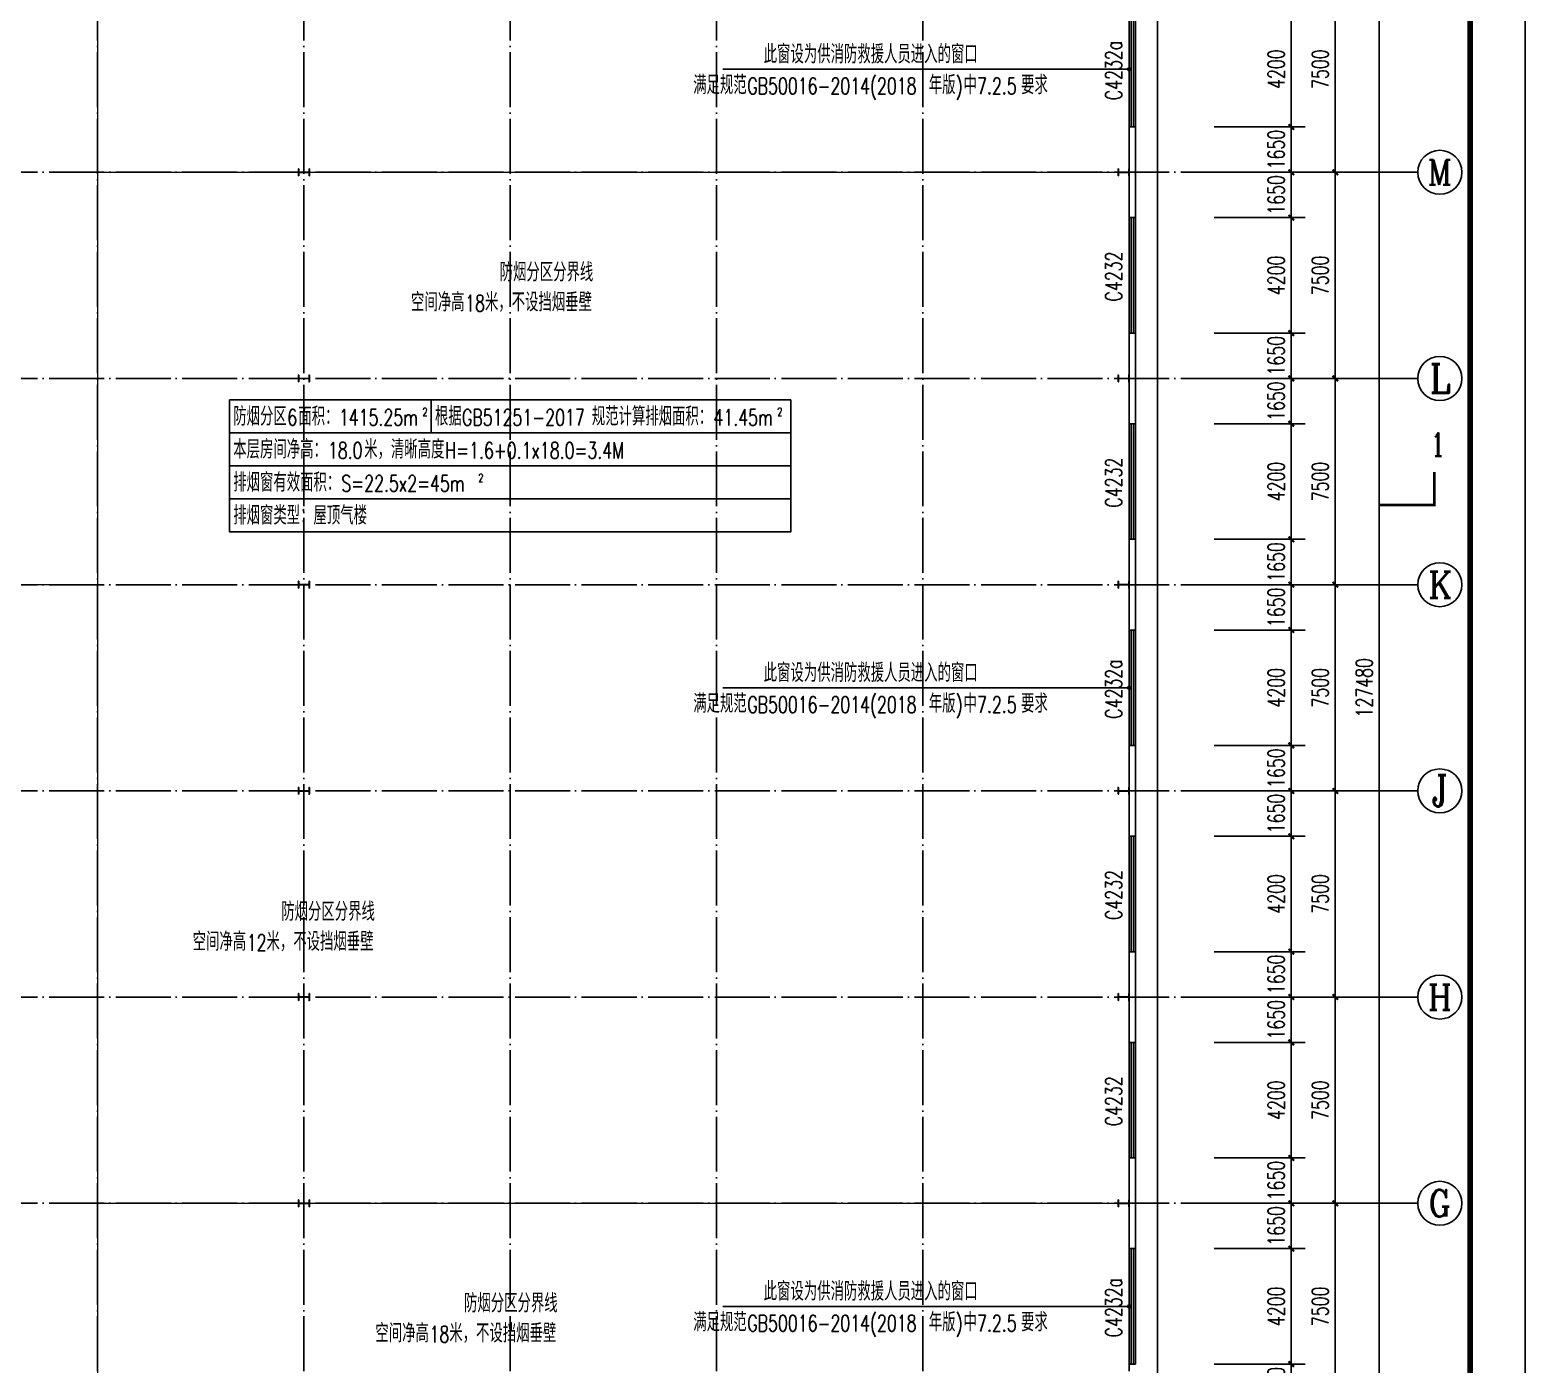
# Model space of a CAD drawing. Extents: x 14095202 to 14511487, y -1430609 to -90420.
# Drawn here: x 14452127 to 14506487, y -296320 to -247791 of the extents above; entities that cross this region are included whole.
import ezdxf
from ezdxf.enums import TextEntityAlignment as Align

# ---------------------------------------------------------------- set-up
doc = ezdxf.new("R2010")
doc.units = 0
doc.header["$LTSCALE"] = 1000
doc.header["$MEASUREMENT"] = 0
doc.linetypes.add('DASH', pattern=[0.35, 0.25, -0.1])
doc.linetypes.add('DOTE', pattern=[2.42, 2, -0.2, 0.02, -0.2])
for name, color, linetype in [('AXIS', 3, 'Continuous'), ('AXIS_TEXT', 7, 'Continuous'), ('COLUMN', 2, 'Continuous'), ('DIM_LEAD', 3, 'Continuous'), ('DIM_SYMB', 3, 'Continuous'), ('DOTE', 1, 'DOTE'), ('PUB_DIM', 3, 'Continuous'), ('PUB_TEXT', 7, 'Continuous'), ('TK', 4, 'Continuous'), ('WALL-PARAPET', 6, 'Continuous'), ('WINDOW', 4, 'Continuous'), ('WINDOW_TEXT', 7, 'Continuous')]:
    doc.layers.add(name, color=color, linetype=linetype)
doc.styles.add('_TCH_AXIS', font='COMPLEX', dxfattribs={"bigfont": 'GBCBIG'})
doc.styles.add('_TCH_DIM', font='SIMPLEX', dxfattribs={"bigfont": 'GBCBIG'})
doc.styles.add('_TCH_DIM_T3', font='SIMPLEX', dxfattribs={"width": 0.705882, "bigfont": 'GBCBIG'})
doc.styles.add('_TCH_LABEL', font='COMPLEX', dxfattribs={"bigfont": 'GBCBIG'})
doc.styles.add('_TCH_WINDOW', font='SIMPLEX', dxfattribs={"height": 3.5, "bigfont": 'GBCBIG'})
doc.styles.add('COMPLEX', font='COMPLEX')
doc.dimstyles.new('_TCH_ARCH&&200', dxfattribs={"dimtxt": 595, "dimasz": 200, "dimexe": 500, "dimexo": 600, "dimgap": 252.5, "dimtad": 1, "dimdec": 0, "dimzin": 0, "dimdsep": 46, "dimtxsty": '_TCH_DIM_T3', "dimblk": 'ARCHTICK', "dimcen": 0.09, "dimclrt": 7, "dimazin": 2, "dimtfac": 1, "dimtdec": 0, "dimtix": 1, "dimtmove": 2, "dimatfit": 3, "dimfxl": 0, "dimtolj": 1, "dimtzin": 0, "dimarcsym": 0})

# ---------------------------------------------------------------- blocks, each defined once
blk = doc.blocks.new('A$C797E1D2B')
at = {"layer": 'COLUMN'}
h = blk.add_hatch(color=256, dxfattribs=at)
h.paths.add_polyline_path([(125, 400), (250, 400), (250, 388), (130, 388), (130, 200), (125, 200)])
h.paths.add_polyline_path([(0, 400), (125, 400), (125, 200), (120, 200), (120, 388), (0, 388)])
h.paths.add_polyline_path([(0, 12), (120, 12), (120, 200), (125, 200), (125, 0), (0, 0)])
h.paths.add_polyline_path([(125, 200), (130, 200), (130, 12), (250, 12), (250, 0), (125, 0)])
blk.add_lwpolyline([(250, 0), (250, 12), (130, 12), (130, 388), (250, 388), (250, 400), (0, 400), (0, 388), (120, 388), (120, 12), (0, 12), (0, 0)], close=True, dxfattribs=at)
blk = doc.blocks.new('GeYuanFrame_78234766', base_point=(20.09, 4.53))
at = {"layer": 'TK'}
blk.add_lwpolyline([(20.09, 4.53), (20.09, 598.53), (1071.09, 598.53), (1071.09, 4.53)], close=True, dxfattribs=at)
at = {"layer": 'TK', "const_width": 1}
blk.add_lwpolyline([(45.09, 588.53), (1061.09, 588.53), (1061.09, 14.53), (45.09, 14.53)], close=True, dxfattribs=at)
blk = doc.blocks.new('_AXISO')
blk.add_circle((0, 0), 0.5)
at = {"layer": 'AXIS_TEXT', "style": 'COMPLEX', "width": 1.041667}
blk.add_attdef('A', text='', height=0.56, dxfattribs=at).set_placement((-0.25, -0.28), (0.25, -0.28), align=Align.FIT)
blk = doc.blocks.new('_ArchTick')
at = {"color": 0, "linetype": 'ByBlock', "const_width": 0.4}
blk.add_lwpolyline([(-0.5, -0.5), (0.5, 0.5)], dxfattribs=at)
blk = doc.blocks.new('*D115')
at = {"layer": 'AXIS', "color": 0, "lineweight": -2}
for p, q in [((14495187, -207980), (14501687, -207980)), ((14501187, -335460), (14501187, -207980)), ((14495187, -335460), (14501687, -335460))]:
    blk.add_line(p, q, dxfattribs=at)
at = {"layer": 'Defpoints', "color": 0}
for p in [(14494587, -207980), (14501187, -207980), (14494587, -335460)]:
    blk.add_point(p, dxfattribs=at)
at = {"layer": 'AXIS', "color": 0, "lineweight": -2, "xscale": 200, "yscale": 200, "zscale": 200}
for p, rotation in [((14501187, -207980), 90), ((14501187, -335460), 270)]:
    blk.add_blockref('_ArchTick', p, dxfattribs=dict(at, rotation=rotation))
at = {"layer": 'AXIS', "color": 7, "insert": (14500637, -271720), "char_height": 595, "attachment_point": 5, "rotation": 90, "style": '_TCH_DIM_T3'}
blk.add_mtext('\\A1;127480', dxfattribs=at)
blk = doc.blocks.new('*D122')
at = {"layer": 'AXIS', "color": 0, "lineweight": -2}
for p, q in [((14495187, -290470), (14500087, -290470)), ((14499587, -297970), (14499587, -290470)), ((14495187, -297970), (14500087, -297970))]:
    blk.add_line(p, q, dxfattribs=at)
at = {"layer": 'Defpoints', "color": 0}
for p in [(14494587, -290470), (14499587, -290470), (14494587, -297970)]:
    blk.add_point(p, dxfattribs=at)
at = {"layer": 'AXIS', "color": 0, "lineweight": -2, "xscale": 200, "yscale": 200, "zscale": 200}
for p, rotation in [((14499587, -290470), 90), ((14499587, -297970), 270)]:
    blk.add_blockref('_ArchTick', p, dxfattribs=dict(at, rotation=rotation))
at = {"layer": 'AXIS', "color": 7, "insert": (14499037, -294220), "char_height": 595, "attachment_point": 5, "rotation": 90, "style": '_TCH_DIM_T3'}
blk.add_mtext('\\A1;7500', dxfattribs=at)
blk = doc.blocks.new('*D123')
at = {"layer": 'AXIS', "color": 0, "lineweight": -2}
for p, q in [((14495187, -282970), (14500087, -282970)), ((14499587, -290470), (14499587, -282970)), ((14495187, -290470), (14500087, -290470))]:
    blk.add_line(p, q, dxfattribs=at)
at = {"layer": 'Defpoints', "color": 0}
for p in [(14494587, -282970), (14499587, -282970), (14494587, -290470)]:
    blk.add_point(p, dxfattribs=at)
at = {"layer": 'AXIS', "color": 0, "lineweight": -2, "xscale": 200, "yscale": 200, "zscale": 200}
for p, rotation in [((14499587, -282970), 90), ((14499587, -290470), 270)]:
    blk.add_blockref('_ArchTick', p, dxfattribs=dict(at, rotation=rotation))
at = {"layer": 'AXIS', "color": 7, "insert": (14499037, -286720), "char_height": 595, "attachment_point": 5, "rotation": 90, "style": '_TCH_DIM_T3'}
blk.add_mtext('\\A1;7500', dxfattribs=at)
blk = doc.blocks.new('*D124')
at = {"layer": 'AXIS', "color": 0, "lineweight": -2}
for p, q in [((14495187, -275470), (14500087, -275470)), ((14499587, -282970), (14499587, -275470)), ((14495187, -282970), (14500087, -282970))]:
    blk.add_line(p, q, dxfattribs=at)
at = {"layer": 'Defpoints', "color": 0}
for p in [(14494587, -275470), (14499587, -275470), (14494587, -282970)]:
    blk.add_point(p, dxfattribs=at)
at = {"layer": 'AXIS', "color": 0, "lineweight": -2, "xscale": 200, "yscale": 200, "zscale": 200}
for p, rotation in [((14499587, -275470), 90), ((14499587, -282970), 270)]:
    blk.add_blockref('_ArchTick', p, dxfattribs=dict(at, rotation=rotation))
at = {"layer": 'AXIS', "color": 7, "insert": (14499037, -279220), "char_height": 595, "attachment_point": 5, "rotation": 90, "style": '_TCH_DIM_T3'}
blk.add_mtext('\\A1;7500', dxfattribs=at)
blk = doc.blocks.new('*D125')
at = {"layer": 'AXIS', "color": 0, "lineweight": -2}
for p, q in [((14495187, -267970), (14500087, -267970)), ((14499587, -275470), (14499587, -267970)), ((14495187, -275470), (14500087, -275470))]:
    blk.add_line(p, q, dxfattribs=at)
at = {"layer": 'Defpoints', "color": 0}
for p in [(14494587, -267970), (14499587, -267970), (14494587, -275470)]:
    blk.add_point(p, dxfattribs=at)
at = {"layer": 'AXIS', "color": 0, "lineweight": -2, "xscale": 200, "yscale": 200, "zscale": 200}
for p, rotation in [((14499587, -267970), 90), ((14499587, -275470), 270)]:
    blk.add_blockref('_ArchTick', p, dxfattribs=dict(at, rotation=rotation))
at = {"layer": 'AXIS', "color": 7, "insert": (14499037, -271720), "char_height": 595, "attachment_point": 5, "rotation": 90, "style": '_TCH_DIM_T3'}
blk.add_mtext('\\A1;7500', dxfattribs=at)
blk = doc.blocks.new('*D126')
at = {"layer": 'AXIS', "color": 0, "lineweight": -2}
for p, q in [((14495187, -260470), (14500087, -260470)), ((14499587, -267970), (14499587, -260470)), ((14495187, -267970), (14500087, -267970))]:
    blk.add_line(p, q, dxfattribs=at)
at = {"layer": 'Defpoints', "color": 0}
for p in [(14494587, -260470), (14499587, -260470), (14494587, -267970)]:
    blk.add_point(p, dxfattribs=at)
at = {"layer": 'AXIS', "color": 0, "lineweight": -2, "xscale": 200, "yscale": 200, "zscale": 200}
for p, rotation in [((14499587, -260470), 90), ((14499587, -267970), 270)]:
    blk.add_blockref('_ArchTick', p, dxfattribs=dict(at, rotation=rotation))
at = {"layer": 'AXIS', "color": 7, "insert": (14499037, -264220), "char_height": 595, "attachment_point": 5, "rotation": 90, "style": '_TCH_DIM_T3'}
blk.add_mtext('\\A1;7500', dxfattribs=at)
blk = doc.blocks.new('*D127')
at = {"layer": 'AXIS', "color": 0, "lineweight": -2}
for p, q in [((14495187, -252970), (14500087, -252970)), ((14499587, -260470), (14499587, -252970)), ((14495187, -260470), (14500087, -260470))]:
    blk.add_line(p, q, dxfattribs=at)
at = {"layer": 'Defpoints', "color": 0}
for p in [(14494587, -252970), (14499587, -252970), (14494587, -260470)]:
    blk.add_point(p, dxfattribs=at)
at = {"layer": 'AXIS', "color": 0, "lineweight": -2, "xscale": 200, "yscale": 200, "zscale": 200}
for p, rotation in [((14499587, -252970), 90), ((14499587, -260470), 270)]:
    blk.add_blockref('_ArchTick', p, dxfattribs=dict(at, rotation=rotation))
at = {"layer": 'AXIS', "color": 7, "insert": (14499037, -256720), "char_height": 595, "attachment_point": 5, "rotation": 90, "style": '_TCH_DIM_T3'}
blk.add_mtext('\\A1;7500', dxfattribs=at)
blk = doc.blocks.new('*D128')
at = {"layer": 'AXIS', "color": 0, "lineweight": -2}
for p, q in [((14495187, -245470), (14500087, -245470)), ((14499587, -252970), (14499587, -245470)), ((14495187, -252970), (14500087, -252970))]:
    blk.add_line(p, q, dxfattribs=at)
at = {"layer": 'Defpoints', "color": 0}
for p in [(14494587, -245470), (14499587, -245470), (14494587, -252970)]:
    blk.add_point(p, dxfattribs=at)
at = {"layer": 'AXIS', "color": 0, "lineweight": -2, "xscale": 200, "yscale": 200, "zscale": 200}
for p, rotation in [((14499587, -245470), 90), ((14499587, -252970), 270)]:
    blk.add_blockref('_ArchTick', p, dxfattribs=dict(at, rotation=rotation))
at = {"layer": 'AXIS', "color": 7, "insert": (14499037, -249220), "char_height": 595, "attachment_point": 5, "rotation": 90, "style": '_TCH_DIM_T3'}
blk.add_mtext('\\A1;7500', dxfattribs=at)
blk = doc.blocks.new('$TCHSYS$WIN2D')
for p, q in [((-0.5, 0.5), (0.5, 0.5)), ((-0.5, 0.5), (-0.5, -0.5)), ((0.5, 0.5), (0.5, -0.5)), ((0.5, 0.167), (-0.5, 0.167)), ((0.5, -0.167), (-0.5, -0.167)), ((-0.5, -0.5), (0.5, -0.5))]:
    blk.add_line(p, q)
blk = doc.blocks.new('*D347')
at = {"layer": 'Defpoints', "color": 0}
for p in [(14494587, -296320), (14497987, -296320), (14494587, -297970)]:
    blk.add_point(p, dxfattribs=at)
at = {"layer": 'PUB_DIM', "color": 0, "lineweight": -2}
for p, q in [((14497987, -296320), (14497987, -296120)), ((14495187, -296320), (14498487, -296320)), ((14497987, -297970), (14497987, -296320)), ((14495187, -297970), (14498487, -297970)), ((14497987, -297970), (14497987, -298170))]:
    blk.add_line(p, q, dxfattribs=at)
at = {"layer": 'PUB_DIM', "color": 0, "lineweight": -2, "xscale": 200, "yscale": 200, "zscale": 200}
for p, rotation in [((14497987, -296320), 270), ((14497987, -297970), 90)]:
    blk.add_blockref('_ArchTick', p, dxfattribs=dict(at, rotation=rotation))
at = {"layer": 'PUB_DIM', "color": 7, "insert": (14497437, -297145), "char_height": 595, "attachment_point": 5, "rotation": 90, "style": '_TCH_DIM_T3'}
blk.add_mtext('\\A1;1650', dxfattribs=at)
blk = doc.blocks.new('*D348')
at = {"layer": 'Defpoints', "color": 0}
for p in [(14494587, -292120), (14497987, -292120), (14494587, -296320)]:
    blk.add_point(p, dxfattribs=at)
at = {"layer": 'PUB_DIM', "color": 0, "lineweight": -2}
for p, q in [((14495187, -292120), (14498487, -292120)), ((14497987, -296320), (14497987, -292120)), ((14495187, -296320), (14498487, -296320))]:
    blk.add_line(p, q, dxfattribs=at)
at = {"layer": 'PUB_DIM', "color": 0, "lineweight": -2, "xscale": 200, "yscale": 200, "zscale": 200}
for p, rotation in [((14497987, -292120), 90), ((14497987, -296320), 270)]:
    blk.add_blockref('_ArchTick', p, dxfattribs=dict(at, rotation=rotation))
at = {"layer": 'PUB_DIM', "color": 7, "insert": (14497437, -294220), "char_height": 595, "attachment_point": 5, "rotation": 90, "style": '_TCH_DIM_T3'}
blk.add_mtext('\\A1;4200', dxfattribs=at)
blk = doc.blocks.new('*D349')
at = {"layer": 'Defpoints', "color": 0}
for p in [(14494587, -290470), (14497987, -290470), (14494587, -292120)]:
    blk.add_point(p, dxfattribs=at)
at = {"layer": 'PUB_DIM', "color": 0, "lineweight": -2}
for p, q in [((14497987, -290470), (14497987, -290270)), ((14495187, -290470), (14498487, -290470)), ((14497987, -292120), (14497987, -290470)), ((14495187, -292120), (14498487, -292120)), ((14497987, -292120), (14497987, -292320))]:
    blk.add_line(p, q, dxfattribs=at)
at = {"layer": 'PUB_DIM', "color": 0, "lineweight": -2, "xscale": 200, "yscale": 200, "zscale": 200}
for p, rotation in [((14497987, -290470), 270), ((14497987, -292120), 90)]:
    blk.add_blockref('_ArchTick', p, dxfattribs=dict(at, rotation=rotation))
at = {"layer": 'PUB_DIM', "color": 7, "insert": (14497437, -291295), "char_height": 595, "attachment_point": 5, "rotation": 90, "style": '_TCH_DIM_T3'}
blk.add_mtext('\\A1;1650', dxfattribs=at)
blk = doc.blocks.new('*D350')
at = {"layer": 'Defpoints', "color": 0}
for p in [(14494587, -288820), (14497987, -288820), (14494587, -290470)]:
    blk.add_point(p, dxfattribs=at)
at = {"layer": 'PUB_DIM', "color": 0, "lineweight": -2}
for p, q in [((14497987, -288820), (14497987, -288620)), ((14495187, -288820), (14498487, -288820)), ((14497987, -290470), (14497987, -288820)), ((14495187, -290470), (14498487, -290470)), ((14497987, -290470), (14497987, -290670))]:
    blk.add_line(p, q, dxfattribs=at)
at = {"layer": 'PUB_DIM', "color": 0, "lineweight": -2, "xscale": 200, "yscale": 200, "zscale": 200}
for p, rotation in [((14497987, -288820), 270), ((14497987, -290470), 90)]:
    blk.add_blockref('_ArchTick', p, dxfattribs=dict(at, rotation=rotation))
at = {"layer": 'PUB_DIM', "color": 7, "insert": (14497437, -289645), "char_height": 595, "attachment_point": 5, "rotation": 90, "style": '_TCH_DIM_T3'}
blk.add_mtext('\\A1;1650', dxfattribs=at)
blk = doc.blocks.new('*D351')
at = {"layer": 'Defpoints', "color": 0}
for p in [(14494587, -284620), (14497987, -284620), (14494587, -288820)]:
    blk.add_point(p, dxfattribs=at)
at = {"layer": 'PUB_DIM', "color": 0, "lineweight": -2}
for p, q in [((14495187, -284620), (14498487, -284620)), ((14497987, -288820), (14497987, -284620)), ((14495187, -288820), (14498487, -288820))]:
    blk.add_line(p, q, dxfattribs=at)
at = {"layer": 'PUB_DIM', "color": 0, "lineweight": -2, "xscale": 200, "yscale": 200, "zscale": 200}
for p, rotation in [((14497987, -284620), 90), ((14497987, -288820), 270)]:
    blk.add_blockref('_ArchTick', p, dxfattribs=dict(at, rotation=rotation))
at = {"layer": 'PUB_DIM', "color": 7, "insert": (14497437, -286720), "char_height": 595, "attachment_point": 5, "rotation": 90, "style": '_TCH_DIM_T3'}
blk.add_mtext('\\A1;4200', dxfattribs=at)
blk = doc.blocks.new('*D352')
at = {"layer": 'Defpoints', "color": 0}
for p in [(14494587, -282970), (14497987, -282970), (14494587, -284620)]:
    blk.add_point(p, dxfattribs=at)
at = {"layer": 'PUB_DIM', "color": 0, "lineweight": -2}
for p, q in [((14495187, -282970), (14498487, -282970)), ((14497987, -282970), (14497987, -282770)), ((14497987, -284620), (14497987, -282970)), ((14495187, -284620), (14498487, -284620)), ((14497987, -284620), (14497987, -284820))]:
    blk.add_line(p, q, dxfattribs=at)
at = {"layer": 'PUB_DIM', "color": 0, "lineweight": -2, "xscale": 200, "yscale": 200, "zscale": 200}
for p, rotation in [((14497987, -282970), 270), ((14497987, -284620), 90)]:
    blk.add_blockref('_ArchTick', p, dxfattribs=dict(at, rotation=rotation))
at = {"layer": 'PUB_DIM', "color": 7, "insert": (14497437, -283795), "char_height": 595, "attachment_point": 5, "rotation": 90, "style": '_TCH_DIM_T3'}
blk.add_mtext('\\A1;1650', dxfattribs=at)
blk = doc.blocks.new('*D353')
at = {"layer": 'Defpoints', "color": 0}
for p in [(14494587, -281320), (14497987, -281320), (14494587, -282970)]:
    blk.add_point(p, dxfattribs=at)
at = {"layer": 'PUB_DIM', "color": 0, "lineweight": -2}
for p, q in [((14495187, -281320), (14498487, -281320)), ((14497987, -281320), (14497987, -281120)), ((14497987, -282970), (14497987, -281320)), ((14495187, -282970), (14498487, -282970)), ((14497987, -282970), (14497987, -283170))]:
    blk.add_line(p, q, dxfattribs=at)
at = {"layer": 'PUB_DIM', "color": 0, "lineweight": -2, "xscale": 200, "yscale": 200, "zscale": 200}
for p, rotation in [((14497987, -281320), 270), ((14497987, -282970), 90)]:
    blk.add_blockref('_ArchTick', p, dxfattribs=dict(at, rotation=rotation))
at = {"layer": 'PUB_DIM', "color": 7, "insert": (14497437, -282145), "char_height": 595, "attachment_point": 5, "rotation": 90, "style": '_TCH_DIM_T3'}
blk.add_mtext('\\A1;1650', dxfattribs=at)
blk = doc.blocks.new('*D354')
at = {"layer": 'Defpoints', "color": 0}
for p in [(14494587, -277120), (14497987, -277120), (14494587, -281320)]:
    blk.add_point(p, dxfattribs=at)
at = {"layer": 'PUB_DIM', "color": 0, "lineweight": -2}
for p, q in [((14495187, -277120), (14498487, -277120)), ((14497987, -281320), (14497987, -277120)), ((14495187, -281320), (14498487, -281320))]:
    blk.add_line(p, q, dxfattribs=at)
at = {"layer": 'PUB_DIM', "color": 0, "lineweight": -2, "xscale": 200, "yscale": 200, "zscale": 200}
for p, rotation in [((14497987, -277120), 90), ((14497987, -281320), 270)]:
    blk.add_blockref('_ArchTick', p, dxfattribs=dict(at, rotation=rotation))
at = {"layer": 'PUB_DIM', "color": 7, "insert": (14497437, -279220), "char_height": 595, "attachment_point": 5, "rotation": 90, "style": '_TCH_DIM_T3'}
blk.add_mtext('\\A1;4200', dxfattribs=at)
blk = doc.blocks.new('*D355')
at = {"layer": 'Defpoints', "color": 0}
for p in [(14494587, -275470), (14497987, -275470), (14494587, -277120)]:
    blk.add_point(p, dxfattribs=at)
at = {"layer": 'PUB_DIM', "color": 0, "lineweight": -2}
for p, q in [((14495187, -275470), (14498487, -275470)), ((14497987, -275470), (14497987, -275270)), ((14497987, -277120), (14497987, -275470)), ((14495187, -277120), (14498487, -277120)), ((14497987, -277120), (14497987, -277320))]:
    blk.add_line(p, q, dxfattribs=at)
at = {"layer": 'PUB_DIM', "color": 0, "lineweight": -2, "xscale": 200, "yscale": 200, "zscale": 200}
for p, rotation in [((14497987, -275470), 270), ((14497987, -277120), 90)]:
    blk.add_blockref('_ArchTick', p, dxfattribs=dict(at, rotation=rotation))
at = {"layer": 'PUB_DIM', "color": 7, "insert": (14497437, -276295), "char_height": 595, "attachment_point": 5, "rotation": 90, "style": '_TCH_DIM_T3'}
blk.add_mtext('\\A1;1650', dxfattribs=at)
blk = doc.blocks.new('*D356')
at = {"layer": 'Defpoints', "color": 0}
for p in [(14494587, -273820), (14497987, -273820), (14494587, -275470)]:
    blk.add_point(p, dxfattribs=at)
at = {"layer": 'PUB_DIM', "color": 0, "lineweight": -2}
for p, q in [((14495187, -273820), (14498487, -273820)), ((14497987, -273820), (14497987, -273620)), ((14497987, -275470), (14497987, -273820)), ((14495187, -275470), (14498487, -275470)), ((14497987, -275470), (14497987, -275670))]:
    blk.add_line(p, q, dxfattribs=at)
at = {"layer": 'PUB_DIM', "color": 0, "lineweight": -2, "xscale": 200, "yscale": 200, "zscale": 200}
for p, rotation in [((14497987, -273820), 270), ((14497987, -275470), 90)]:
    blk.add_blockref('_ArchTick', p, dxfattribs=dict(at, rotation=rotation))
at = {"layer": 'PUB_DIM', "color": 7, "insert": (14497437, -274645), "char_height": 595, "attachment_point": 5, "rotation": 90, "style": '_TCH_DIM_T3'}
blk.add_mtext('\\A1;1650', dxfattribs=at)
blk = doc.blocks.new('*D357')
at = {"layer": 'Defpoints', "color": 0}
for p in [(14494587, -269620), (14497987, -269620), (14494587, -273820)]:
    blk.add_point(p, dxfattribs=at)
at = {"layer": 'PUB_DIM', "color": 0, "lineweight": -2}
for p, q in [((14495187, -269620), (14498487, -269620)), ((14497987, -273820), (14497987, -269620)), ((14495187, -273820), (14498487, -273820))]:
    blk.add_line(p, q, dxfattribs=at)
at = {"layer": 'PUB_DIM', "color": 0, "lineweight": -2, "xscale": 200, "yscale": 200, "zscale": 200}
for p, rotation in [((14497987, -269620), 90), ((14497987, -273820), 270)]:
    blk.add_blockref('_ArchTick', p, dxfattribs=dict(at, rotation=rotation))
at = {"layer": 'PUB_DIM', "color": 7, "insert": (14497437, -271720), "char_height": 595, "attachment_point": 5, "rotation": 90, "style": '_TCH_DIM_T3'}
blk.add_mtext('\\A1;4200', dxfattribs=at)
blk = doc.blocks.new('*D358')
at = {"layer": 'Defpoints', "color": 0}
for p in [(14494587, -267970), (14497987, -267970), (14494587, -269620)]:
    blk.add_point(p, dxfattribs=at)
at = {"layer": 'PUB_DIM', "color": 0, "lineweight": -2}
for p, q in [((14495187, -267970), (14498487, -267970)), ((14497987, -267970), (14497987, -267770)), ((14497987, -269620), (14497987, -267970)), ((14495187, -269620), (14498487, -269620)), ((14497987, -269620), (14497987, -269820))]:
    blk.add_line(p, q, dxfattribs=at)
at = {"layer": 'PUB_DIM', "color": 0, "lineweight": -2, "xscale": 200, "yscale": 200, "zscale": 200}
for p, rotation in [((14497987, -267970), 270), ((14497987, -269620), 90)]:
    blk.add_blockref('_ArchTick', p, dxfattribs=dict(at, rotation=rotation))
at = {"layer": 'PUB_DIM', "color": 7, "insert": (14497437, -268795), "char_height": 595, "attachment_point": 5, "rotation": 90, "style": '_TCH_DIM_T3'}
blk.add_mtext('\\A1;1650', dxfattribs=at)
blk = doc.blocks.new('*D359')
at = {"layer": 'Defpoints', "color": 0}
for p in [(14494587, -266320), (14497987, -266320), (14494587, -267970)]:
    blk.add_point(p, dxfattribs=at)
at = {"layer": 'PUB_DIM', "color": 0, "lineweight": -2}
for p, q in [((14495187, -266320), (14498487, -266320)), ((14497987, -266320), (14497987, -266120)), ((14497987, -267970), (14497987, -266320)), ((14495187, -267970), (14498487, -267970)), ((14497987, -267970), (14497987, -268170))]:
    blk.add_line(p, q, dxfattribs=at)
at = {"layer": 'PUB_DIM', "color": 0, "lineweight": -2, "xscale": 200, "yscale": 200, "zscale": 200}
for p, rotation in [((14497987, -266320), 270), ((14497987, -267970), 90)]:
    blk.add_blockref('_ArchTick', p, dxfattribs=dict(at, rotation=rotation))
at = {"layer": 'PUB_DIM', "color": 7, "insert": (14497437, -267145), "char_height": 595, "attachment_point": 5, "rotation": 90, "style": '_TCH_DIM_T3'}
blk.add_mtext('\\A1;1650', dxfattribs=at)
blk = doc.blocks.new('*D360')
at = {"layer": 'Defpoints', "color": 0}
for p in [(14494587, -262120), (14497987, -262120), (14494587, -266320)]:
    blk.add_point(p, dxfattribs=at)
at = {"layer": 'PUB_DIM', "color": 0, "lineweight": -2}
for p, q in [((14495187, -262120), (14498487, -262120)), ((14497987, -266320), (14497987, -262120)), ((14495187, -266320), (14498487, -266320))]:
    blk.add_line(p, q, dxfattribs=at)
at = {"layer": 'PUB_DIM', "color": 0, "lineweight": -2, "xscale": 200, "yscale": 200, "zscale": 200}
for p, rotation in [((14497987, -262120), 90), ((14497987, -266320), 270)]:
    blk.add_blockref('_ArchTick', p, dxfattribs=dict(at, rotation=rotation))
at = {"layer": 'PUB_DIM', "color": 7, "insert": (14497437, -264220), "char_height": 595, "attachment_point": 5, "rotation": 90, "style": '_TCH_DIM_T3'}
blk.add_mtext('\\A1;4200', dxfattribs=at)
blk = doc.blocks.new('*D361')
at = {"layer": 'Defpoints', "color": 0}
for p in [(14494587, -260470), (14497987, -260470), (14494587, -262120)]:
    blk.add_point(p, dxfattribs=at)
at = {"layer": 'PUB_DIM', "color": 0, "lineweight": -2}
for p, q in [((14497987, -260470), (14497987, -260270)), ((14495187, -260470), (14498487, -260470)), ((14497987, -262120), (14497987, -260470)), ((14495187, -262120), (14498487, -262120)), ((14497987, -262120), (14497987, -262320))]:
    blk.add_line(p, q, dxfattribs=at)
at = {"layer": 'PUB_DIM', "color": 0, "lineweight": -2, "xscale": 200, "yscale": 200, "zscale": 200}
for p, rotation in [((14497987, -260470), 270), ((14497987, -262120), 90)]:
    blk.add_blockref('_ArchTick', p, dxfattribs=dict(at, rotation=rotation))
at = {"layer": 'PUB_DIM', "color": 7, "insert": (14497437, -261295), "char_height": 595, "attachment_point": 5, "rotation": 90, "style": '_TCH_DIM_T3'}
blk.add_mtext('\\A1;1650', dxfattribs=at)
blk = doc.blocks.new('*D362')
at = {"layer": 'Defpoints', "color": 0}
for p in [(14494587, -258820), (14497987, -258820), (14494587, -260470)]:
    blk.add_point(p, dxfattribs=at)
at = {"layer": 'PUB_DIM', "color": 0, "lineweight": -2}
for p, q in [((14497987, -258820), (14497987, -258620)), ((14495187, -258820), (14498487, -258820)), ((14497987, -260470), (14497987, -258820)), ((14495187, -260470), (14498487, -260470)), ((14497987, -260470), (14497987, -260670))]:
    blk.add_line(p, q, dxfattribs=at)
at = {"layer": 'PUB_DIM', "color": 0, "lineweight": -2, "xscale": 200, "yscale": 200, "zscale": 200}
for p, rotation in [((14497987, -258820), 270), ((14497987, -260470), 90)]:
    blk.add_blockref('_ArchTick', p, dxfattribs=dict(at, rotation=rotation))
at = {"layer": 'PUB_DIM', "color": 7, "insert": (14497437, -259645), "char_height": 595, "attachment_point": 5, "rotation": 90, "style": '_TCH_DIM_T3'}
blk.add_mtext('\\A1;1650', dxfattribs=at)
blk = doc.blocks.new('*D363')
at = {"layer": 'Defpoints', "color": 0}
for p in [(14494587, -254620), (14497987, -254620), (14494587, -258820)]:
    blk.add_point(p, dxfattribs=at)
at = {"layer": 'PUB_DIM', "color": 0, "lineweight": -2}
for p, q in [((14495187, -254620), (14498487, -254620)), ((14497987, -258820), (14497987, -254620)), ((14495187, -258820), (14498487, -258820))]:
    blk.add_line(p, q, dxfattribs=at)
at = {"layer": 'PUB_DIM', "color": 0, "lineweight": -2, "xscale": 200, "yscale": 200, "zscale": 200}
for p, rotation in [((14497987, -254620), 90), ((14497987, -258820), 270)]:
    blk.add_blockref('_ArchTick', p, dxfattribs=dict(at, rotation=rotation))
at = {"layer": 'PUB_DIM', "color": 7, "insert": (14497437, -256720), "char_height": 595, "attachment_point": 5, "rotation": 90, "style": '_TCH_DIM_T3'}
blk.add_mtext('\\A1;4200', dxfattribs=at)
blk = doc.blocks.new('*D364')
at = {"layer": 'Defpoints', "color": 0}
for p in [(14494587, -252970), (14497987, -252970), (14494587, -254620)]:
    blk.add_point(p, dxfattribs=at)
at = {"layer": 'PUB_DIM', "color": 0, "lineweight": -2}
for p, q in [((14497987, -252970), (14497987, -252770)), ((14495187, -252970), (14498487, -252970)), ((14497987, -254620), (14497987, -252970)), ((14495187, -254620), (14498487, -254620)), ((14497987, -254620), (14497987, -254820))]:
    blk.add_line(p, q, dxfattribs=at)
at = {"layer": 'PUB_DIM', "color": 0, "lineweight": -2, "xscale": 200, "yscale": 200, "zscale": 200}
for p, rotation in [((14497987, -252970), 270), ((14497987, -254620), 90)]:
    blk.add_blockref('_ArchTick', p, dxfattribs=dict(at, rotation=rotation))
at = {"layer": 'PUB_DIM', "color": 7, "insert": (14497437, -253795), "char_height": 595, "attachment_point": 5, "rotation": 90, "style": '_TCH_DIM_T3'}
blk.add_mtext('\\A1;1650', dxfattribs=at)
blk = doc.blocks.new('*D365')
at = {"layer": 'Defpoints', "color": 0}
for p in [(14494587, -251320), (14497987, -251320), (14494587, -252970)]:
    blk.add_point(p, dxfattribs=at)
at = {"layer": 'PUB_DIM', "color": 0, "lineweight": -2}
for p, q in [((14497987, -251320), (14497987, -251120)), ((14495187, -251320), (14498487, -251320)), ((14497987, -252970), (14497987, -251320)), ((14495187, -252970), (14498487, -252970)), ((14497987, -252970), (14497987, -253170))]:
    blk.add_line(p, q, dxfattribs=at)
at = {"layer": 'PUB_DIM', "color": 0, "lineweight": -2, "xscale": 200, "yscale": 200, "zscale": 200}
for p, rotation in [((14497987, -251320), 270), ((14497987, -252970), 90)]:
    blk.add_blockref('_ArchTick', p, dxfattribs=dict(at, rotation=rotation))
at = {"layer": 'PUB_DIM', "color": 7, "insert": (14497437, -252145), "char_height": 595, "attachment_point": 5, "rotation": 90, "style": '_TCH_DIM_T3'}
blk.add_mtext('\\A1;1650', dxfattribs=at)
blk = doc.blocks.new('*D366')
at = {"layer": 'Defpoints', "color": 0}
for p in [(14494587, -247120), (14497987, -247120), (14494587, -251320)]:
    blk.add_point(p, dxfattribs=at)
at = {"layer": 'PUB_DIM', "color": 0, "lineweight": -2}
for p, q in [((14495187, -247120), (14498487, -247120)), ((14497987, -251320), (14497987, -247120)), ((14495187, -251320), (14498487, -251320))]:
    blk.add_line(p, q, dxfattribs=at)
at = {"layer": 'PUB_DIM', "color": 0, "lineweight": -2, "xscale": 200, "yscale": 200, "zscale": 200}
for p, rotation in [((14497987, -247120), 90), ((14497987, -251320), 270)]:
    blk.add_blockref('_ArchTick', p, dxfattribs=dict(at, rotation=rotation))
at = {"layer": 'PUB_DIM', "color": 7, "insert": (14497437, -249220), "char_height": 595, "attachment_point": 5, "rotation": 90, "style": '_TCH_DIM_T3'}
blk.add_mtext('\\A1;4200', dxfattribs=at)

msp = doc.modelspace()

# ---------------------------------------------------------------- linework, layer by layer
for p, q in [((14466720.2, -261251.2), (14466720.2, -262451.2)), ((14459386.9, -262451.2), (14479786.9, -262451.2)), ((14459386.9, -263651.2), (14479786.9, -263651.2)), ((14459386.9, -264851.2), (14479786.9, -264851.2))]:
    msp.add_line(p, q)
at = {"linetype": 'DASH', "ltscale": 5, "const_width": 50}
for points in [[(14454586.9, -208620.3), (14454586.9, -335220.3)], [(14454586.9, -252970.3), (14492086.9, -252970.3)], [(14454586.9, -267970.3), (14402486.9, -267970.3)], [(14454586.9, -290470.3), (14492086.9, -290470.3)]]:
    msp.add_lwpolyline(points, dxfattribs=at)
at = {"ltscale": 0.5}
msp.add_lwpolyline([(14493126.9, -305470.3), (14493126.9, -237970.3)], dxfattribs=at)
msp.add_lwpolyline([(14459386.9, -261251.2), (14479786.9, -261251.2), (14479786.9, -266051.2), (14459386.9, -266051.2)], close=True)
at = {"layer": 'AXIS'}
for p, q in [((14494586.9, -252970.3), (14502586.9, -252970.3)), ((14494586.9, -260470.3), (14502586.9, -260470.3)), ((14494586.9, -267970.3), (14502586.9, -267970.3)), ((14494586.9, -275470.3), (14502586.9, -275470.3)), ((14494586.9, -282970.3), (14502586.9, -282970.3)), ((14494586.9, -290470.3), (14502586.9, -290470.3))]:
    msp.add_line(p, q, dxfattribs=at)
at = {"layer": 'DIM_LEAD'}
for p, q in [((14487986.9, -249220.3), (14477325.1, -249220.3)), ((14492086.9, -249220.3), (14487986.9, -249220.3)), ((14487986.9, -271720.3), (14477325.1, -271720.3)), ((14492086.9, -271720.3), (14487986.9, -271720.3)), ((14487986.9, -294220.3), (14477325.1, -294220.3)), ((14492086.9, -294220.3), (14487986.9, -294220.3))]:
    msp.add_line(p, q, dxfattribs=at)
at = {"layer": 'DIM_LEAD', "const_width": 80}
for points in [[(14492126.9, -249220.3, 1), (14492046.9, -249220.3, 1)], [(14492126.9, -271720.3, 1), (14492046.9, -271720.3, 1)], [(14492126.9, -294220.3, 1), (14492046.9, -294220.3, 1)]]:
    msp.add_lwpolyline(points, format="xyb", close=True, dxfattribs=at)
at = {"layer": 'DIM_SYMB'}
for points in [[(14472527.3, -257188, 0, 0, 0), (14466027.3, -257188, 0, 0, 0), (14466027.3, -253570.3, 160, 0, 0), (14466027.3, -252970.3, 0, 0, 0)], [(14464586.9, -280444.7, 0, 0, 0), (14456586.9, -280444.7, 0, 0, 0), (14455186.9, -280444.7, 160, 0, 0), (14454586.9, -280444.7, 0, 0, 0)], [(14471231.9, -294688, 0, 0, 0), (14464731.9, -294688, 0, 0, 0), (14464731.9, -291070.3, 160, 0, 0), (14464731.9, -290470.3, 0, 0, 0)]]:
    msp.add_lwpolyline(points, format="xyseb", dxfattribs=at)
at = {"layer": 'DIM_SYMB', "const_width": 100}
msp.add_lwpolyline([(14501186.9, -265072.4), (14503186.9, -265072.4), (14503186.9, -263872.4)], dxfattribs=at)
at = {"layer": 'DOTE'}
for p, q in [((14454586.9, -337720.3), (14454586.9, -205720.3)), ((14462086.9, -337720.3), (14462086.9, -205720.3)), ((14469586.9, -337720.3), (14469586.9, -205720.3)), ((14477086.9, -337720.3), (14477086.9, -205720.3)), ((14484586.9, -337720.3), (14484586.9, -205720.3)), ((14492086.9, -337720.3), (14492086.9, -205720.3)), ((14399586.9, -252970.3), (14494586.9, -252970.3)), ((14399586.9, -260470.3), (14494586.9, -260470.3)), ((14399586.9, -267970.3), (14494586.9, -267970.3)), ((14399586.9, -275470.3), (14494586.9, -275470.3)), ((14399586.9, -282970.3), (14494586.9, -282970.3)), ((14399586.9, -290470.3), (14494586.9, -290470.3))]:
    msp.add_line(p, q, dxfattribs=at)
at = {"layer": 'WALL-PARAPET'}
for p, q in [((14492326.9, -251320.3), (14492086.9, -251320.3)), ((14492086.9, -251320.3), (14492086.9, -254620.3)), ((14492326.9, -254620.3), (14492326.9, -251320.3)), ((14492086.9, -254620.3), (14492326.9, -254620.3)), ((14492326.9, -258820.3), (14492086.9, -258820.3)), ((14492086.9, -258820.3), (14492086.9, -262120.3)), ((14492326.9, -262120.3), (14492326.9, -258820.3)), ((14492086.9, -262120.3), (14492326.9, -262120.3)), ((14492326.9, -266320.3), (14492086.9, -266320.3)), ((14492086.9, -266320.3), (14492086.9, -269620.3)), ((14492326.9, -269620.3), (14492326.9, -266320.3)), ((14492086.9, -269620.3), (14492326.9, -269620.3)), ((14492326.9, -273820.3), (14492086.9, -273820.3)), ((14492086.9, -273820.3), (14492086.9, -277120.3)), ((14492326.9, -277120.3), (14492326.9, -273820.3)), ((14492086.9, -277120.3), (14492326.9, -277120.3)), ((14492326.9, -281320.3), (14492086.9, -281320.3)), ((14492086.9, -281320.3), (14492086.9, -284620.3)), ((14492326.9, -284620.3), (14492326.9, -281320.3)), ((14492086.9, -284620.3), (14492326.9, -284620.3)), ((14492326.9, -288820.3), (14492086.9, -288820.3)), ((14492086.9, -288820.3), (14492086.9, -292120.3)), ((14492326.9, -292120.3), (14492326.9, -288820.3)), ((14492086.9, -292120.3), (14492326.9, -292120.3))]:
    msp.add_line(p, q, dxfattribs=at)

# ---------------------------------------------------------------- block references
at = {"xscale": 200, "yscale": 200, "zscale": 200, "rotation": 270}
msp.add_blockref('GeYuanFrame_78234766', (14387686.9, -172120.3), dxfattribs=at)
at = {"rotation": 270}
for p in [(14461886.9, -252845.3), (14491686.9, -252845.3), (14461886.9, -260345.3), (14491686.9, -260345.3), (14461886.9, -267845.3), (14491686.9, -267845.3), (14461886.9, -275345.3), (14491686.9, -275345.3), (14461886.9, -282845.3), (14491686.9, -282845.3), (14461886.9, -290345.3), (14491686.9, -290345.3)]:
    msp.add_blockref('A$C797E1D2B', p, dxfattribs=at)
at = {"layer": 'AXIS'}
ref = msp.add_blockref('_AXISO', (14503386.9, -252970.3), dxfattribs=dict(at, xscale=1600, yscale=1600, zscale=1600))
ref.add_attrib('A', 'M', dxfattribs={"layer": 'AXIS_TEXT', "ltscale": 0.5, "height": 905.1, "style": '_TCH_AXIS'}).set_placement((14502934.3, -253422.9), (14503839.4, -253422.9), align=Align.FIT)
ref = msp.add_blockref('_AXISO', (14503386.9, -260470.3), dxfattribs=dict(at, xscale=1600, yscale=1600, zscale=1600))
ref.add_attrib('A', 'L', dxfattribs={"layer": 'AXIS_TEXT', "ltscale": 0.5, "height": 1041.6, "style": '_TCH_AXIS'}).set_placement((14503014.9, -260991.1), (14503758.8, -260991.1), align=Align.FIT)
ref = msp.add_blockref('_AXISO', (14503386.9, -267970.3), dxfattribs=dict(at, xscale=1600, yscale=1600, zscale=1600))
ref.add_attrib('A', 'K', dxfattribs={"layer": 'AXIS_TEXT', "ltscale": 0.5, "height": 949.2, "style": '_TCH_AXIS'}).set_placement((14502957.5, -268444.9), (14503816.2, -268444.9), align=Align.FIT)
ref = msp.add_blockref('_AXISO', (14503386.9, -275470.3), dxfattribs=dict(at, xscale=1600, yscale=1600, zscale=1600))
ref.add_attrib('A', 'J', dxfattribs={"layer": 'AXIS_TEXT', "ltscale": 0.5, "height": 1133.9, "style": '_TCH_AXIS'}).set_placement((14503089.9, -276037.3), (14503683.8, -276037.3), align=Align.FIT)
ref = msp.add_blockref('_AXISO', (14503386.9, -282970.3), dxfattribs=dict(at, xscale=1600, yscale=1600, zscale=1600))
ref.add_attrib('A', 'H', dxfattribs={"layer": 'AXIS_TEXT', "ltscale": 0.5, "height": 926.9, "style": '_TCH_AXIS'}).set_placement((14502945.5, -283433.8), (14503828.2, -283433.8), align=Align.FIT)
ref = msp.add_blockref('_AXISO', (14503386.9, -290470.3), dxfattribs=dict(at, xscale=1600, yscale=1600, zscale=1600))
ref.add_attrib('A', 'G', dxfattribs={"layer": 'AXIS_TEXT', "ltscale": 0.5, "height": 971.8, "style": '_TCH_AXIS'}).set_placement((14502970.3, -290956.3), (14503803.4, -290956.3), align=Align.FIT)
at = {"layer": 'WINDOW'}
ref = msp.add_blockref('$TCHSYS$WIN2D', (14492206.9, -249220.3), dxfattribs=dict(at, xscale=-4200, yscale=-240, zscale=-4200, rotation=90))
ref.add_attrib('A', 'C4232a', (14491824.6, -250350.3), dxfattribs={"layer": 'WINDOW_TEXT', "ltscale": 0.5, "height": 595, "rotation": 90, "style": '_TCH_WINDOW', "width": 0.705882})
ref = msp.add_blockref('$TCHSYS$WIN2D', (14492206.9, -256720.3), dxfattribs=dict(at, xscale=-4200, yscale=-240, zscale=-4200, rotation=90))
ref.add_attrib('A', 'C4232', (14491824.6, -257670.3), dxfattribs={"layer": 'WINDOW_TEXT', "ltscale": 0.5, "height": 595, "rotation": 90, "style": '_TCH_WINDOW', "width": 0.705882})
ref = msp.add_blockref('$TCHSYS$WIN2D', (14492206.9, -264220.3), dxfattribs=dict(at, xscale=-4200, yscale=-240, zscale=-4200, rotation=90))
ref.add_attrib('A', 'C4232', (14491824.6, -265170.3), dxfattribs={"layer": 'WINDOW_TEXT', "ltscale": 0.5, "height": 595, "rotation": 90, "style": '_TCH_WINDOW', "width": 0.705882})
ref = msp.add_blockref('$TCHSYS$WIN2D', (14492206.9, -271720.3), dxfattribs=dict(at, xscale=-4200, yscale=-240, zscale=-4200, rotation=90))
ref.add_attrib('A', 'C4232a', (14491824.6, -272850.3), dxfattribs={"layer": 'WINDOW_TEXT', "ltscale": 0.5, "height": 595, "rotation": 90, "style": '_TCH_WINDOW', "width": 0.705882})
ref = msp.add_blockref('$TCHSYS$WIN2D', (14492206.9, -279220.3), dxfattribs=dict(at, xscale=-4200, yscale=-240, zscale=-4200, rotation=90))
ref.add_attrib('A', 'C4232', (14491824.6, -280170.3), dxfattribs={"layer": 'WINDOW_TEXT', "ltscale": 0.5, "height": 595, "rotation": 90, "style": '_TCH_WINDOW', "width": 0.705882})
ref = msp.add_blockref('$TCHSYS$WIN2D', (14492206.9, -286720.3), dxfattribs=dict(at, xscale=-4200, yscale=-240, zscale=-4200, rotation=90))
ref.add_attrib('A', 'C4232', (14491824.6, -287670.3), dxfattribs={"layer": 'WINDOW_TEXT', "ltscale": 0.5, "height": 595, "rotation": 90, "style": '_TCH_WINDOW', "width": 0.705882})
ref = msp.add_blockref('$TCHSYS$WIN2D', (14492206.9, -294220.3), dxfattribs=dict(at, xscale=-4200, yscale=-240, zscale=-4200, rotation=90))
ref.add_attrib('A', 'C4232a', (14491824.6, -295350.3), dxfattribs={"layer": 'WINDOW_TEXT', "ltscale": 0.5, "height": 595, "rotation": 90, "style": '_TCH_WINDOW', "width": 0.705882})

# ---------------------------------------------------------------- texts
at = {"layer": 'PUB_TEXT', "style": '_TCH_DIM'}
for s, height, p in [('此窗设为供消防救援人员进入的窗口', 675.177, (14478806, -249010.3)), ('满足规范', 675.18, (14476241.5, -250130.3)), ('年版', 675.18, (14484807.5, -250130.3)), ('中', 675.2, (14486070.4, -250130.3)), ('要求', 675.18, (14488161.9, -250130.3)), ('防烟分区分界线', 675.18, (14469206, -256940.8)), ('空间净高', 675.18, (14465983.9, -258031)), ('米，不设挡烟垂壁', 675.18, (14468669.8, -258031)), ('防烟分区', 675.18, (14459520.2, -262184.5)), ('面积：', 675.18, (14461886.1, -262184.5)), ('根据', 675.18, (14466853.5, -262184.5)), ('规范计算排烟面积：', 675.18, (14472556.5, -262184.5)), ('本层房间净高：', 675.18, (14459520.2, -263384.5)), ('米，清晰高度', 675.18, (14464280.6, -263384.5)), ('排烟窗有效面积：', 675.18, (14459520.2, -264584.5)), ('排烟窗类型：屋顶气楼', 675.18, (14459520.2, -265784.5)), ('此窗设为供消防救援人员进入的窗口', 675.177, (14478806, -271510.3)), ('满足规范', 675.18, (14476241.5, -272630.3)), ('年版', 675.18, (14484807.5, -272630.3)), ('中', 675.2, (14486070.4, -272630.3)), ('要求', 675.18, (14488161.9, -272630.3)), ('防烟分区分界线', 675.18, (14461265.6, -280197.5)), ('空间净高', 675.18, (14458043.4, -281287.7)), ('米，不设挡烟垂壁', 675.18, (14460729.4, -281287.7)), ('此窗设为供消防救援人员进入的窗口', 675.177, (14478806, -294010.3)), ('防烟分区分界线', 675.18, (14467910.6, -294440.8)), ('满足规范', 675.18, (14476241.5, -295130.3)), ('年版', 675.18, (14484807.5, -295130.3)), ('中', 675.2, (14486070.4, -295130.3)), ('要求', 675.18, (14488161.9, -295130.3)), ('空间净高', 675.18, (14464688.5, -295531)), ('米，不设挡烟垂壁', 675.18, (14467374.5, -295531))]:
    msp.add_text(s, height=height, dxfattribs=at).set_placement(p)
at = {"layer": 'PUB_TEXT', "width": 0.705882}
for s, height, style, p in [('GB50016-2014(2018', 595, '_TCH_DIM', (14478207.5, -250130.3)), (')', 595, '_TCH_DIM', (14485790.4, -250130.3)), ('7.2.5', 595, '_TCH_DIM', (14486561.9, -250130.3)), ('18', 595, '_TCH_DIM', (14467949.8, -258031)), ('6', 595, '_TCH_DIM', (14461486.1, -262184.5)), ('1415.25m', 595, '_TCH_DIM', (14463360.6, -262184.5)), ('2', 297.5, '_TCH_DIM', (14466400.6, -261834.5)), ('GB51251-2017', 595, '_TCH_DIM', (14467836.5, -262184.5)), ('41.45m', 595, '_TCH_DIM', (14476979.9, -262184.5)), ('2', 297.5, '_TCH_DIM', (14479299.9, -261834.5)), ('1', 850, '_TCH_LABEL', (14503058.3, -263297.4)), ('18.0', 595, '_TCH_DIM', (14462960.6, -263384.5)), ('H=1.6+0.1x18.0=3.4M', 595, '_TCH_DIM', (14467229.5, -263384.5)), ('S=22.5x2=45m', 595, '_TCH_DIM', (14463452.1, -264584.5)), ('2', 297.5, '_TCH_DIM', (14468432.1, -264234.5)), ('GB50016-2014(2018', 595, '_TCH_DIM', (14478207.5, -272630.3)), (')', 595, '_TCH_DIM', (14485790.4, -272630.3)), ('7.2.5', 595, '_TCH_DIM', (14486561.9, -272630.3)), ('12', 595, '_TCH_DIM', (14460009.4, -281287.7)), ('GB50016-2014(2018', 595, '_TCH_DIM', (14478207.5, -295130.3)), (')', 595, '_TCH_DIM', (14485790.4, -295130.3)), ('7.2.5', 595, '_TCH_DIM', (14486561.9, -295130.3)), ('18', 595, '_TCH_DIM', (14466654.5, -295531))]:
    msp.add_text(s, height=height, dxfattribs=dict(at, style=style)).set_placement(p)

# ---------------------------------------------------------------- dimensions: what is measured, and where the dimension line sits
at = {"layer": 'AXIS'}
for p1, p2, distance, text, picture, middle in [((14494586.9, -335460.3), (14494586.9, -207980.3), -6600, '127480', '*D115', (14500636.9, -271720.3)), ((14494586.9, -252970.3), (14494586.9, -245470.3), -5000, '7500', '*D128', (14499036.9, -249220.3)), ((14494586.9, -260470.3), (14494586.9, -252970.3), -5000, '7500', '*D127', (14499036.9, -256720.3)), ((14494586.9, -267970.3), (14494586.9, -260470.3), -5000, '7500', '*D126', (14499036.9, -264220.3)), ((14494586.9, -275470.3), (14494586.9, -267970.3), -5000, '7500', '*D125', (14499036.9, -271720.3)), ((14494586.9, -282970.3), (14494586.9, -275470.3), -5000, '7500', '*D124', (14499036.9, -279220.3)), ((14494586.9, -290470.3), (14494586.9, -282970.3), -5000, '7500', '*D123', (14499036.9, -286720.3)), ((14494586.9, -297970.3), (14494586.9, -290470.3), -5000, '7500', '*D122', (14499036.9, -294220.3))]:
    dim = msp.add_aligned_dim(p1=p1, p2=p2, distance=distance, text=text, dimstyle='_TCH_ARCH&&200', dxfattribs=at)
    dim.commit()
    dim.dimension.update_dxf_attribs({"geometry": picture, "text_midpoint": middle})
at = {"layer": 'PUB_DIM'}
for p1, p2, text, picture, middle in [((14494586.9, -251320.3), (14494586.9, -247120.3), '4200', '*D366', (14497436.9, -249220.3)), ((14494586.9, -252970.3), (14494586.9, -251320.3), '1650', '*D365', (14497436.9, -252145.3)), ((14494586.9, -254620.3), (14494586.9, -252970.3), '1650', '*D364', (14497436.9, -253795.3)), ((14494586.9, -258820.3), (14494586.9, -254620.3), '4200', '*D363', (14497436.9, -256720.3)), ((14494586.9, -260470.3), (14494586.9, -258820.3), '1650', '*D362', (14497436.9, -259645.3)), ((14494586.9, -262120.3), (14494586.9, -260470.3), '1650', '*D361', (14497436.9, -261295.3)), ((14494586.9, -266320.3), (14494586.9, -262120.3), '4200', '*D360', (14497436.9, -264220.3)), ((14494586.9, -267970.3), (14494586.9, -266320.3), '1650', '*D359', (14497436.9, -267145.3)), ((14494586.9, -269620.3), (14494586.9, -267970.3), '1650', '*D358', (14497436.9, -268795.3)), ((14494586.9, -273820.3), (14494586.9, -269620.3), '4200', '*D357', (14497436.9, -271720.3)), ((14494586.9, -275470.3), (14494586.9, -273820.3), '1650', '*D356', (14497436.9, -274645.3)), ((14494586.9, -277120.3), (14494586.9, -275470.3), '1650', '*D355', (14497436.9, -276295.3)), ((14494586.9, -281320.3), (14494586.9, -277120.3), '4200', '*D354', (14497436.9, -279220.3)), ((14494586.9, -282970.3), (14494586.9, -281320.3), '1650', '*D353', (14497436.9, -282145.3)), ((14494586.9, -284620.3), (14494586.9, -282970.3), '1650', '*D352', (14497436.9, -283795.3)), ((14494586.9, -288820.3), (14494586.9, -284620.3), '4200', '*D351', (14497436.9, -286720.3)), ((14494586.9, -290470.3), (14494586.9, -288820.3), '1650', '*D350', (14497436.9, -289645.3)), ((14494586.9, -292120.3), (14494586.9, -290470.3), '1650', '*D349', (14497436.9, -291295.3)), ((14494586.9, -296320.3), (14494586.9, -292120.3), '4200', '*D348', (14497436.9, -294220.3)), ((14494586.9, -297970.3), (14494586.9, -296320.3), '1650', '*D347', (14497436.9, -297145.3))]:
    dim = msp.add_aligned_dim(p1=p1, p2=p2, distance=-3400, text=text, dimstyle='_TCH_ARCH&&200', dxfattribs=at)
    dim.commit()
    dim.dimension.update_dxf_attribs({"geometry": picture, "text_midpoint": middle})

doc.saveas('drawing.dxf')
